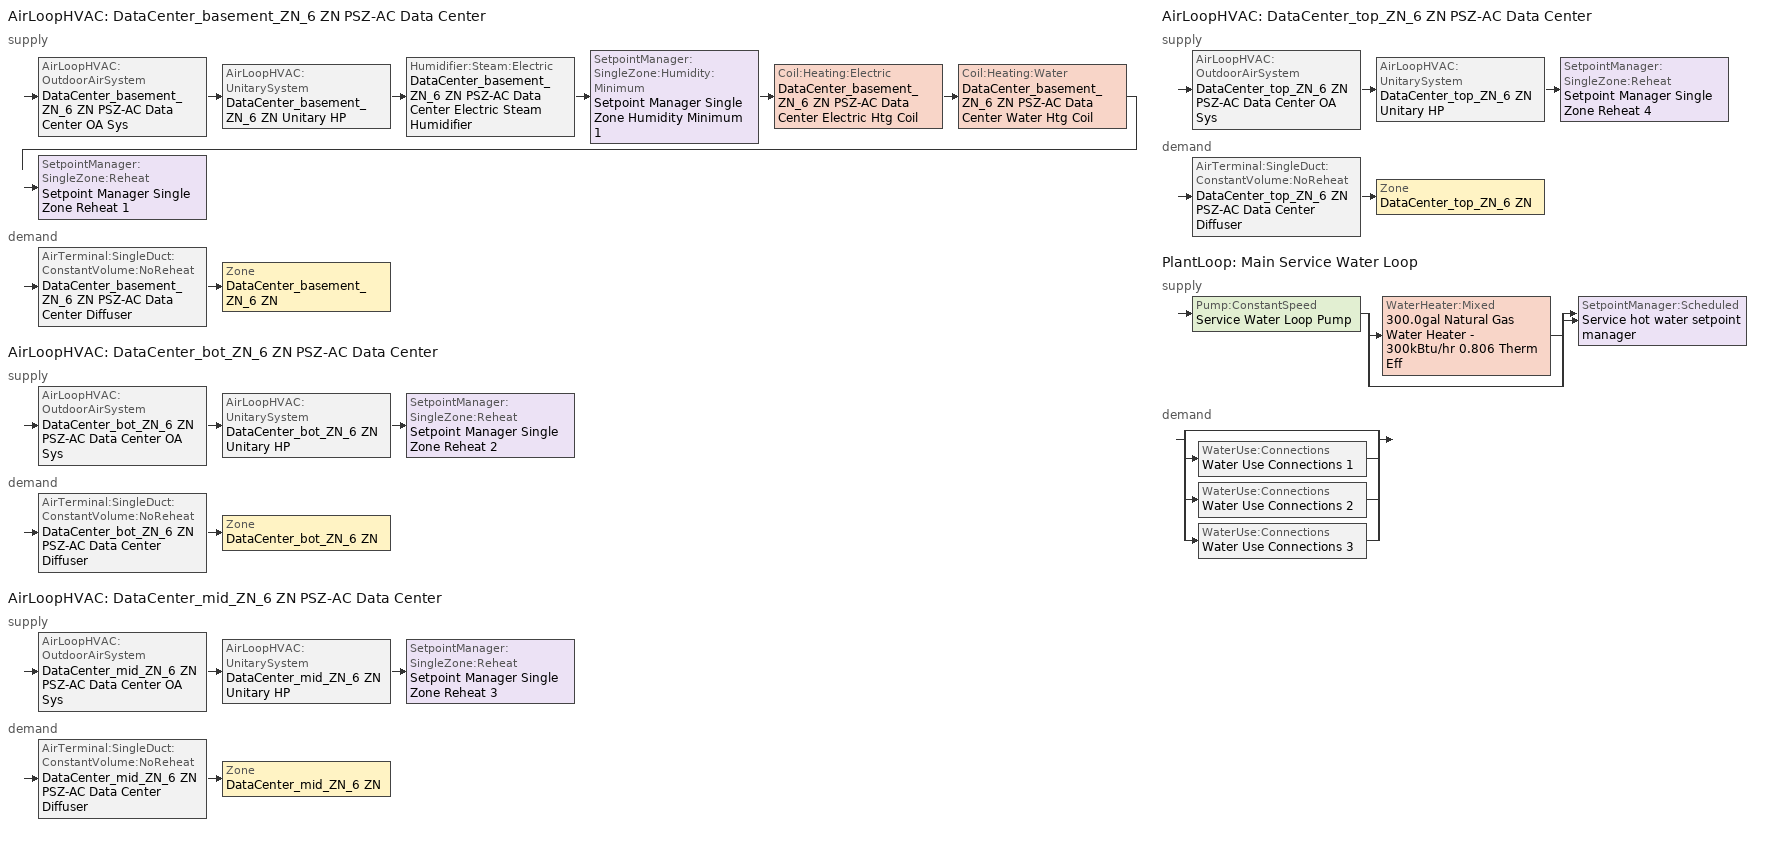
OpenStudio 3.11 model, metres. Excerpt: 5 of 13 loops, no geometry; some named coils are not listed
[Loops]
AirLoopHVAC 'DataCenter_basement_ZN_6 ZN PSZ-AC Data Center'
 supply: AirLoopHVAC:OutdoorAirSystem 'DataCenter_basement_ZN_6 ZN PSZ-AC Data Center OA Sys' > AirLoopHVAC:UnitarySystem 'DataCenter_basement_ZN_6 ZN Unitary HP' > Humidifier:Steam:Electric 'DataCenter_basement_ZN_6 ZN PSZ-AC Data Center Electric Steam Humidifier' > SetpointManager:SingleZone:Humidity:Minimum 'Setpoint Manager Single Zone Humidity Minimum 1' > Coil:Heating:Electric 'DataCenter_basement_ZN_6 ZN PSZ-AC Data Center Electric Htg Coil' > Coil:Heating:Water 'DataCenter_basement_ZN_6 ZN PSZ-AC Data Center Water Htg Coil' > SetpointManager:SingleZone:Reheat 'Setpoint Manager Single Zone Reheat 1'
 demand: AirTerminal:SingleDuct:ConstantVolume:NoReheat 'DataCenter_basement_ZN_6 ZN PSZ-AC Data Center Diffuser' > Zone 'DataCenter_basement_ZN_6 ZN'
AirLoopHVAC 'DataCenter_bot_ZN_6 ZN PSZ-AC Data Center'
 supply: AirLoopHVAC:OutdoorAirSystem 'DataCenter_bot_ZN_6 ZN PSZ-AC Data Center OA Sys' > AirLoopHVAC:UnitarySystem 'DataCenter_bot_ZN_6 ZN Unitary HP' > SetpointManager:SingleZone:Reheat 'Setpoint Manager Single Zone Reheat 2'
 demand: AirTerminal:SingleDuct:ConstantVolume:NoReheat 'DataCenter_bot_ZN_6 ZN PSZ-AC Data Center Diffuser' > Zone 'DataCenter_bot_ZN_6 ZN'
AirLoopHVAC 'DataCenter_mid_ZN_6 ZN PSZ-AC Data Center'
 supply: AirLoopHVAC:OutdoorAirSystem 'DataCenter_mid_ZN_6 ZN PSZ-AC Data Center OA Sys' > AirLoopHVAC:UnitarySystem 'DataCenter_mid_ZN_6 ZN Unitary HP' > SetpointManager:SingleZone:Reheat 'Setpoint Manager Single Zone Reheat 3'
 demand: AirTerminal:SingleDuct:ConstantVolume:NoReheat 'DataCenter_mid_ZN_6 ZN PSZ-AC Data Center Diffuser' > Zone 'DataCenter_mid_ZN_6 ZN'
AirLoopHVAC 'DataCenter_top_ZN_6 ZN PSZ-AC Data Center'
 supply: AirLoopHVAC:OutdoorAirSystem 'DataCenter_top_ZN_6 ZN PSZ-AC Data Center OA Sys' > AirLoopHVAC:UnitarySystem 'DataCenter_top_ZN_6 ZN Unitary HP' > SetpointManager:SingleZone:Reheat 'Setpoint Manager Single Zone Reheat 4'
 demand: AirTerminal:SingleDuct:ConstantVolume:NoReheat 'DataCenter_top_ZN_6 ZN PSZ-AC Data Center Diffuser' > Zone 'DataCenter_top_ZN_6 ZN'
PlantLoop 'Main Service Water Loop'
 supply: Pump:ConstantSpeed 'Service Water Loop Pump' > split
  | WaterHeater:Mixed '300.0gal Natural Gas Water Heater - 300kBtu/hr 0.806 Therm Eff'
  | bypass
  join > SetpointManager:Scheduled 'Service hot water setpoint manager'
 demand: split
  | bypass
  | WaterUse:Connections 'Water Use Connections 1'
  | WaterUse:Connections 'Water Use Connections 2'
  | WaterUse:Connections 'Water Use Connections 3'
[Sizing:Zone] Zone Cooling Design Supply Air Temperature Input Method=SupplyAirTemperature; Zone Cooling Design Supply Air Temperature {C}=12.8; Zone Cooling Design Supply Air Temperature Difference {deltaC}=11.11; Zone Heating Design Supply Air Temperature Input Method=SupplyAirTemperature; Zone Heating Design Supply Air Temperature {C}=40; Zone Heating Design Supply Air Temperature Difference {deltaC}=11.11; Zone Cooling Design Supply Air Humidity Ratio {kg-H2O/kg-air}=0.0085; Zone Heating Design Supply Air Humidity Ratio {kg-H2O/kg-air}=0.008; Cooling Design Air Flow Method=DesignDay; Heating Design Air Flow Method=DesignDay; Account for Dedicated Outdoor Air System=No; Dedicated Outdoor Air System Control Strategy=NeutralSupplyAir; Dedicated Outdoor Air Low Setpoint Temperature for Design {C}=autosize; Dedicated Outdoor Air High Setpoint Temperature for Design {C}=autosize; Zone Load Sizing Method=Sensible Load Only No Latent Load; Zone Latent Cooling Design Supply Air Humidity Ratio Input Method=HumidityRatioDifference; Zone Cooling Design Supply Air Humidity Ratio Difference {kgWater/kgDryAir}=0.005; Zone Latent Heating Design Supply Air Humidity Ratio Input Method=HumidityRatioDifference; Zone Humidification Design Supply Air Humidity Ratio Difference {kgWater/kgDryAir}=0.005; Sizing Option=Coincident; Heating Coil Sizing Method=None; Maximum Heating Capacity To Cooling Load Sizing Ratio {W/W}=1
DataCenter_bot_ZN_6 ZN; DataCenter_mid_ZN_6 ZN; DataCenter_top_ZN_6 ZN; DataCenter_basement_ZN_6 ZN
[Zone equipment]
DataCenter_bot_ZN_6 ZN: DataCenter_bot_ZN_6 ZN PSZ-AC Data Center Diffuser
DataCenter_mid_ZN_6 ZN: DataCenter_mid_ZN_6 ZN PSZ-AC Data Center Diffuser
DataCenter_top_ZN_6 ZN: DataCenter_top_ZN_6 ZN PSZ-AC Data Center Diffuser
DataCenter_basement_ZN_6 ZN: DataCenter_basement_ZN_6 ZN PSZ-AC Data Center Diffuser
[PlantLoop]
Main Service Water Loop: Glycol Concentration=0; Maximum Loop Temperature {C}=60; Minimum Loop Temperature {C}=10; Plant Loop Volume {m3}=Autocalculate; Load Distribution Scheme=Optimal
[Sizing:Plant]
Main Service Water Loop: Loop Type=Heating; Design Loop Exit Temperature {C}=60; Loop Design Temperature Difference {deltaC}=5; Sizing Option=NonCoincident; Zone Timesteps in Averaging Window=1; Coincident Sizing Factor Mode=None
[SetpointManager:Scheduled]
Service hot water setpoint manager: Control Variable=Temperature; Schedule=Service Water Loop Temp - 140F
[Pump:ConstantSpeed]
Service Water Loop Pump: Rated Flow Rate {m3/s}=autosize; Rated Pump Head {Pa}=29891; Rated Power Consumption {W}=autosize; Motor Efficiency=0.825; Fraction of Motor Inefficiencies to Fluid Stream=0; Pump Control Type=Intermittent; Design Power Sizing Method=PowerPerFlowPerPressure; Design Electric Power per Unit Flow Rate {W/(m3/s)}=348701.1; Design Shaft Power per Unit Flow Rate per Unit Head {W-s/m3-Pa}=1.28205
[AirLoopHVAC] Design Supply Air Flow Rate {m3/s}=AutoSize; Design Return Air Flow Fraction of Supply Air Flow=1
Name | Availability Schedule
DataCenter_basement_ZN_6 ZN PSZ-AC Data Center | DataCenter_basement_ZN_6 ZN PSZ-AC Data Center Occ Sch
DataCenter_bot_ZN_6 ZN PSZ-AC Data Center | DataCenter_bot_ZN_6 ZN PSZ-AC Data Center Occ Sch
DataCenter_mid_ZN_6 ZN PSZ-AC Data Center | DataCenter_mid_ZN_6 ZN PSZ-AC Data Center Occ Sch
DataCenter_top_ZN_6 ZN PSZ-AC Data Center | Always On Discrete
[Sizing:System] Type of Load to Size On=Sensible; Design Outdoor Air Flow Rate {m3/s}=Autosize; Central Heating Maximum System Air Flow Ratio=1; Preheat Design Temperature {C}=7; Preheat Design Humidity Ratio {kg-H2O/kg-Air}=0.008; Precool Design Temperature {C}=12.8; Precool Design Humidity Ratio {kg-H2O/kg-Air}=0.008; Central Cooling Design Supply Air Temperature {C}=12.8; Central Heating Design Supply Air Temperature {C}=40; Sizing Option=Coincident; 100% Outdoor Air in Cooling=No; 100% Outdoor Air in Heating=No; Central Cooling Design Supply Air Humidity Ratio {kg-H2O/kg-Air}=0.0085; Central Heating Design Supply Air Humidity Ratio {kg-H2O/kg-Air}=0.008; Cooling Design Air Flow Method=DesignDay; Cooling Design Air Flow Rate {m3/s}=0; Heating Design Air Flow Method=DesignDay; Heating Design Air Flow Rate {m3/s}=0; System Outdoor Air Method=ZoneSum; Zone Maximum Outdoor Air Fraction=1; Cooling Supply Air Flow Rate Per Floor Area {m3/s-m2}=0.00996765; Cooling Fraction of Autosized Cooling Supply Air Flow Rate=1; Cooling Supply Air Flow Rate Per Unit Cooling Capacity {m3/s-W}=3.94755e-05; Heating Supply Air Flow Rate Per Floor Area {m3/s-m2}=0.00996765; Heating Fraction of Autosized Heating Supply Air Flow Rate=1; Heating Fraction of Autosized Cooling Supply Air Flow Rate=1; Heating Supply Air Flow Rate Per Unit Heating Capacity {m3/s-W}=3.15882e-05; Cooling Design Capacity Method=CoolingDesignCapacity; Cooling Design Capacity {W}=autosize; Cooling Design Capacity Per Floor Area {W/m2}=234.7; Fraction of Autosized Cooling Design Capacity=1; Heating Design Capacity Method=HeatingDesignCapacity; Heating Design Capacity {W}=autosize; Heating Design Capacity Per Floor Area {W/m2}=157; Fraction of Autosized Heating Design Capacity=1; Central Cooling Capacity Control Method=OnOff; Heating Coil Sizing Method=None; Maximum Heating Capacity To Cooling Capacity Sizing Ratio {W/W}=1
DataCenter_basement_ZN_6 ZN PSZ-AC Data Center; DataCenter_bot_ZN_6 ZN PSZ-AC Data Center; DataCenter_mid_ZN_6 ZN PSZ-AC Data Center; DataCenter_top_ZN_6 ZN PSZ-AC Data Center
[Controller:OutdoorAir] Minimum Outdoor Air Flow Rate {m3/s}=0; Maximum Outdoor Air Flow Rate {m3/s}=Autosize; Economizer Control Action Type=ModulateFlow; Lockout Type=LockoutWithCompressor; Minimum Limit Type=FixedMinimum; High Humidity Control=No; High Humidity Outdoor Air Flow Ratio=1; Control High Indoor Humidity Based on Outdoor Humidity Ratio=Yes; Heat Recovery Bypass Control Type=BypassWhenWithinEconomizerLimits; Economizer Operation Staging=InterlockedWithMechanicalCooling
Name | Economizer Control Type | Minimum Outdoor Air Schedule | Controller Mechanical Ventilation | Economizer Maximum Limit Dry-Bulb Temperature {C} | Economizer Maximum Limit Enthalpy {J/kg} | Economizer Minimum Limit Dry-Bulb Temperature {C}
DataCenter_basement_ZN_6 ZN PSZ-AC Data Center OA Sys Controller | DifferentialDryBulb | DataCenter_basement_ZN_6 ZN PSZ-AC Data Center Occ Sch | Controller Mechanical Ventilation 1
DataCenter_bot_ZN_6 ZN PSZ-AC Data Center OA Sys Controller | NoEconomizer | Always On Discrete | Controller Mechanical Ventilation 2 | 28 | 64000 | -100
DataCenter_mid_ZN_6 ZN PSZ-AC Data Center OA Sys Controller | DifferentialDryBulb | DataCenter_mid_ZN_6 ZN PSZ-AC Data Center Occ Sch | Controller Mechanical Ventilation 3
DataCenter_top_ZN_6 ZN PSZ-AC Data Center OA Sys Controller | NoEconomizer | Always On Discrete | Controller Mechanical Ventilation 4 | 28 | 64000 | -100
[Controller:MechanicalVentilation] Availability Schedule=Always On Discrete; System Outdoor Air Method=ZoneSum
Controller Mechanical Ventilation 1; Controller Mechanical Ventilation 2; Controller Mechanical Ventilation 3; Controller Mechanical Ventilation 4
[AirLoopHVAC:OutdoorAirSystem]
Name | Controller
DataCenter_basement_ZN_6 ZN PSZ-AC Data Center OA Sys | DataCenter_basement_ZN_6 ZN PSZ-AC Data Center OA Sys Controller
DataCenter_bot_ZN_6 ZN PSZ-AC Data Center OA Sys | DataCenter_bot_ZN_6 ZN PSZ-AC Data Center OA Sys Controller
DataCenter_mid_ZN_6 ZN PSZ-AC Data Center OA Sys | DataCenter_mid_ZN_6 ZN PSZ-AC Data Center OA Sys Controller
DataCenter_top_ZN_6 ZN PSZ-AC Data Center OA Sys | DataCenter_top_ZN_6 ZN PSZ-AC Data Center OA Sys Controller
[SetpointManager:SingleZone:Reheat] Minimum Supply Air Temperature {C}=12.7778; Maximum Supply Air Temperature {C}=40
Name | Control Zone
Setpoint Manager Single Zone Reheat 1 | DataCenter_basement_ZN_6 ZN
Setpoint Manager Single Zone Reheat 2 | DataCenter_bot_ZN_6 ZN
Setpoint Manager Single Zone Reheat 3 | DataCenter_mid_ZN_6 ZN
Setpoint Manager Single Zone Reheat 4 | DataCenter_top_ZN_6 ZN
[Fan:OnOff] Availability Schedule=Always On Discrete; Maximum Flow Rate {m3/s}=autosize; Motor In Airstream Fraction=1
Name | Fan Total Efficiency | Pressure Rise {Pa} | Motor Efficiency | Fan Power Ratio Function of Speed Ratio Curve | Fan Efficiency Ratio Function of Speed Ratio Curve
DataCenter_basement_ZN_6 ZN PSZ-AC Data Center Fan | 0.6045 | 1018.77 | 0.93 | Fan On Off Power Curve | Fan On Off Efficiency Curve
DataCenter_bot_ZN_6 ZN PSZ-AC Data Center Fan | 0.53625 | 622.722 | 0.825 | Fan On Off Power Curve 1 | Fan On Off Efficiency Curve 1
DataCenter_mid_ZN_6 ZN PSZ-AC Data Center Fan | 0.5915 | 1110.94 | 0.91 | Fan On Off Power Curve 2 | Fan On Off Efficiency Curve 2
DataCenter_top_ZN_6 ZN PSZ-AC Data Center Fan | 0.53625 | 622.722 | 0.825 | Fan On Off Power Curve 3 | Fan On Off Efficiency Curve 3
[Coil:Heating:Electric] Availability Schedule=Always On Discrete
DataCenter_basement_ZN_6 ZN PSZ-AC Data Center Electric Backup Htg Coil; DataCenter_basement_ZN_6 ZN PSZ-AC Data Center Electric Htg Coil; DataCenter_bot_ZN_6 ZN PSZ-AC Data Center Electric Backup Htg Coil; DataCenter_mid_ZN_6 ZN PSZ-AC Data Center Electric Backup Htg Coil; DataCenter_top_ZN_6 ZN PSZ-AC Data Center Electric Backup Htg Coil
[Humidifier:Steam:Electric]
DataCenter_basement_ZN_6 ZN PSZ-AC Data Center Electric Steam Humidifier: Rated Capacity {m3/s}=3.72e-05; Rated Power {W}=100000
[SetpointManager:SingleZone:Humidity:Minimum]
Setpoint Manager Single Zone Humidity Minimum 1: Control Variable=MinimumHumidityRatio; Control Zone=DataCenter_basement_ZN_6 ZN
[AirLoopHVAC:UnitarySystem] Control Type=Load; Dehumidification Control Type=None; Fan Placement=BlowThrough; Supply Air Fan Operating Mode Schedule=Always On Discrete; DX Heating Coil Sizing Ratio=1; Use DOAS DX Cooling Coil=No; DOAS DX Cooling Coil Leaving Minimum Air Temperature {C}=2; Latent Load Control=SensibleOnlyLoadControl; Supply Air Flow Rate Method During Cooling Operation=SupplyAirFlowRate; Supply Air Flow Rate During Cooling Operation {m3/s}=autosize; Supply Air Flow Rate Method During Heating Operation=SupplyAirFlowRate; Supply Air Flow Rate During Heating Operation {m3/s}=autosize; Supply Air Flow Rate Method When No Cooling or Heating is Required=None; No Load Supply Air Flow Rate Control Set To Low Speed=Yes; Maximum Supply Air Temperature {C}=80; Maximum Outdoor Dry-Bulb Temperature for Supplemental Heater Operation {C}=4.44444; Ancilliary On-Cycle Electric Power {W}=0; Ancilliary Off-Cycle Electric Power {W}=0
Name | Controlling Zone or Thermostat Location | Supply Fan | Heating Coil | Cooling Coil | Supplemental Heating Coil
DataCenter_basement_ZN_6 ZN Unitary HP | DataCenter_basement_ZN_6 ZN | DataCenter_basement_ZN_6 ZN PSZ-AC Data Center Fan | DataCenter_basement_ZN_6 ZN PSZ-AC Data Center Water-to-Air HP Htg Coil | DataCenter_basement_ZN_6 ZN PSZ-AC Data Center Water-to-Air HP Clg Coil | DataCenter_basement_ZN_6 ZN PSZ-AC Data Center Electric Backup Htg Coil
DataCenter_bot_ZN_6 ZN Unitary HP | DataCenter_bot_ZN_6 ZN | DataCenter_bot_ZN_6 ZN PSZ-AC Data Center Fan | DataCenter_bot_ZN_6 ZN PSZ-AC Data Center Water-to-Air HP Htg Coil | DataCenter_bot_ZN_6 ZN PSZ-AC Data Center Water-to-Air HP Clg Coil | DataCenter_bot_ZN_6 ZN PSZ-AC Data Center Electric Backup Htg Coil
DataCenter_mid_ZN_6 ZN Unitary HP | DataCenter_mid_ZN_6 ZN | DataCenter_mid_ZN_6 ZN PSZ-AC Data Center Fan | DataCenter_mid_ZN_6 ZN PSZ-AC Data Center Water-to-Air HP Htg Coil | DataCenter_mid_ZN_6 ZN PSZ-AC Data Center Water-to-Air HP Clg Coil | DataCenter_mid_ZN_6 ZN PSZ-AC Data Center Electric Backup Htg Coil
DataCenter_top_ZN_6 ZN Unitary HP | DataCenter_top_ZN_6 ZN | DataCenter_top_ZN_6 ZN PSZ-AC Data Center Fan | DataCenter_top_ZN_6 ZN PSZ-AC Data Center Water-to-Air HP Htg Coil | DataCenter_top_ZN_6 ZN PSZ-AC Data Center Water-to-Air HP Clg Coil | DataCenter_top_ZN_6 ZN PSZ-AC Data Center Electric Backup Htg Coil
[AirTerminal:SingleDuct:ConstantVolume:NoReheat] Availability Schedule=Always On Discrete; Maximum Air Flow Rate {m3/s}=AutoSize
DataCenter_basement_ZN_6 ZN PSZ-AC Data Center Diffuser; DataCenter_bot_ZN_6 ZN PSZ-AC Data Center Diffuser; DataCenter_mid_ZN_6 ZN PSZ-AC Data Center Diffuser; DataCenter_top_ZN_6 ZN PSZ-AC Data Center Diffuser
[WaterHeater:Mixed]
300.0gal Natural Gas Water Heater - 300kBtu/hr 0.806 Therm Eff: Tank Volume {m3}=1.13562; Setpoint Temperature Schedule=Service Water Loop Temp - 140F; Deadband Temperature Difference {deltaC}=2; Maximum Temperature Limit {C}=82.2222; Heater Control Type=Cycle; Heater Maximum Capacity {W}=87921.3; Heater Fuel Type=NaturalGas; Heater Thermal Efficiency=0.806081; Off Cycle Parasitic Fuel Consumption Rate {W}=2770.99; Off Cycle Parasitic Fuel Type=NaturalGas; Off Cycle Parasitic Heat Fraction to Tank=0.8; On Cycle Parasitic Fuel Consumption Rate {W}=2770.99; On Cycle Parasitic Fuel Type=NaturalGas; On Cycle Parasitic Heat Fraction to Tank=0; Ambient Temperature Indicator=Schedule; Ambient Temperature Schedule=Water Heater Ambient Temp Schedule - 70F; Off Cycle Loss Coefficient to Ambient Temperature {W/K}=13.7474; On Cycle Loss Coefficient to Ambient Temperature {W/K}=13.7474; Use Side Effectiveness=1; Source Side Effectiveness=1; Use Side Design Flow Rate {m3/s}=autosize; Source Side Design Flow Rate {m3/s}=autosize; Indirect Water Heating Recovery Time {hr}=1.5; Source Side Flow Control Mode=IndirectHeatPrimarySetpoint
[WaterHeater:Sizing]
300.0gal Natural Gas Water Heater - 300kBtu/hr 0.806 Therm Eff: Design Mode=PeakDraw; Time Storage Can Meet Peak Draw {hr}=0.538503; Time for Tank Recovery {hr}=0; Nominal Tank Volume for Autosizing Plant Connections {m3}=1
[WaterUse:Connections]
Name | Water Use Equipment Name 1
Water Use Connections 1 | Core_bottom Service Water Use 0.58gal/min
Water Use Connections 2 | Core_mid Service Water Use 0.58gal/min
Water Use Connections 3 | Core_top Service Water Use 0.58gal/min
[WaterUse:Equipment:Definition] Peak Flow Rate {m3/s}=3.65923e-05
Name | Target Temperature Schedule | Sensible Fraction Schedule | Latent Fraction Schedule
Main Service Water Use Def 0.58gal/min | Mixed Water At Faucet Temp - 140F | Fraction Sensible - 0.2 | Fraction Latent - 0.05
Main Service Water Use Def 0.58gal/min 1 | Mixed Water At Faucet Temp - 140F 1 | Fraction Sensible - 0.2 1 | Fraction Latent - 0.05 1
Main Service Water Use Def 0.58gal/min 2 | Mixed Water At Faucet Temp - 140F 2 | Fraction Sensible - 0.2 2 | Fraction Latent - 0.05 2
[WaterUse:Equipment] Flow Rate Fraction Schedule=OfficeLarge BLDG_SWH_SCH
Name | Water Use Equipment Definition | Space
Core_bottom Service Water Use 0.58gal/min | Main Service Water Use Def 0.58gal/min | Core_bottom
Core_mid Service Water Use 0.58gal/min | Main Service Water Use Def 0.58gal/min 1 | Core_mid
Core_top Service Water Use 0.58gal/min | Main Service Water Use Def 0.58gal/min 2 | Core_top
[Schedule:Ruleset]
Name | Default Day Schedule | Summer Design Day Schedule | Winter Design Day Schedule
Service Water Loop Temp - 140F | Service Water Loop Temp - 140F Default
Water Heater Ambient Temp Schedule - 70F | Water Heater Ambient Temp Schedule - 70F Default
Fraction Sensible - 0.2 | Schedule Day 29
Fraction Latent - 0.05 | Schedule Day 30
Mixed Water At Faucet Temp - 140F | Schedule Day 31
OfficeLarge BLDG_SWH_SCH | OfficeLarge BLDG_SWH_SCH Default | OfficeLarge BLDG_SWH_SCH Summer Design Day | OfficeLarge BLDG_SWH_SCH Winter Design Day
Fraction Sensible - 0.2 1 | Schedule Day 34
Fraction Latent - 0.05 1 | Schedule Day 35
Mixed Water At Faucet Temp - 140F 1 | Schedule Day 36
Fraction Sensible - 0.2 2 | Schedule Day 37
Fraction Latent - 0.05 2 | Schedule Day 38
Mixed Water At Faucet Temp - 140F 2 | Schedule Day 39
DataCenter_basement_ZN_6 ZN PSZ-AC Data Center Occ Sch | DataCenter_basement_ZN_6 ZN PSZ-AC Data Center Occ Sch Default | DataCenter_basement_ZN_6 ZN PSZ-AC Data Center Occ Sch Summer Design Day | DataCenter_basement_ZN_6 ZN PSZ-AC Data Center Occ Sch Winter Design Day
DataCenter_bot_ZN_6 ZN PSZ-AC Data Center Occ Sch | DataCenter_bot_ZN_6 ZN PSZ-AC Data Center Occ Sch Default | DataCenter_bot_ZN_6 ZN PSZ-AC Data Center Occ Sch Summer Design Day | DataCenter_bot_ZN_6 ZN PSZ-AC Data Center Occ Sch Winter Design Day
DataCenter_mid_ZN_6 ZN PSZ-AC Data Center Occ Sch | DataCenter_mid_ZN_6 ZN PSZ-AC Data Center Occ Sch Default | DataCenter_mid_ZN_6 ZN PSZ-AC Data Center Occ Sch Summer Design Day | DataCenter_mid_ZN_6 ZN PSZ-AC Data Center Occ Sch Winter Design Day
[Schedule:Day]
Service Water Loop Temp - 140F Default; Schedule Day 31; Schedule Day 36; Schedule Day 39: No, 24, 0, 60
Water Heater Ambient Temp Schedule - 70F Default: No, 24, 0, 21.1111
Schedule Day 29; Schedule Day 34; Schedule Day 37: No, 24, 0, 0.2
Schedule Day 30; Schedule Day 35; Schedule Day 38: No, 24, 0, 0.05
OfficeLarge BLDG_SWH_SCH Default: No, 6, 0, 0, 7, 0, 0.07, 11, 0, 0.04, 13, 0, 0.06, 14, 0, 0.09, 15, 0, 0.06, 21, 0, 0.04, 22, 0, 0.07, 24, 0, 0.04
OfficeLarge BLDG_SWH_SCH Summer Design Day; OfficeLarge BLDG_SWH_SCH SmrDsn|Wkdy Day: No, 6, 0, 0, 7, 0, 0.07, 8, 0, 0.19, 9, 0, 0.35, 10, 0, 0.38, 11, 0, 0.39, 12, 0, 0.47, 13, 0, 0.57, 14, 0, 0.54, 15, 0, 0.34, 16, 0, 0.33, 17, 0, 0.44, 18, 0, 0.26, 19, 0, 0.21, 20, 0, 0.15, 21, 0, 0.17, 22, 0, 0.08, 24, 0, 0.05
OfficeLarge BLDG_SWH_SCH Winter Design Day; OfficeLarge BLDG_SWH_SCH WntrDsn|Sat Day: No, 6, 0, 0, 7, 0, 0.07, 8, 0, 0.11, 9, 0, 0.15, 10, 0, 0.21, 11, 0, 0.19, 12, 0, 0.23, 13, 0, 0.2, 14, 0, 0.19, 15, 0, 0.15, 16, 0, 0.13, 17, 0, 0.14, 21, 0, 0.07, 22, 0, 0.09, 24, 0, 0.05
DataCenter_basement_ZN_6 ZN PSZ-AC Data Center Occ Sch Default; DataCenter_basement_ZN_6 ZN PSZ-AC Data Center Occ Sch Winter Design Day; DataCenter_basement_ZN_6 ZN PSZ-AC Data Center Occ Sch Summer Design Day; DataCenter_bot_ZN_6 ZN PSZ-AC Data Center Occ Sch Default; DataCenter_bot_ZN_6 ZN PSZ-AC Data Center Occ Sch Winter Design Day; DataCenter_bot_ZN_6 ZN PSZ-AC Data Center Occ Sch Summer Design Day; DataCenter_mid_ZN_6 ZN PSZ-AC Data Center Occ Sch Default; DataCenter_mid_ZN_6 ZN PSZ-AC Data Center Occ Sch Winter Design Day; DataCenter_mid_ZN_6 ZN PSZ-AC Data Center Occ Sch Summer Design Day: No, 24, 0, 1
DataCenter_basement_ZN_6 ZN PSZ-AC Data Center Occ Sch Monday; DataCenter_basement_ZN_6 ZN PSZ-AC Data Center Occ Sch Tuesday; DataCenter_basement_ZN_6 ZN PSZ-AC Data Center Occ Sch Wednesday; DataCenter_basement_ZN_6 ZN PSZ-AC Data Center Occ Sch Thursday; DataCenter_basement_ZN_6 ZN PSZ-AC Data Center Occ Sch Friday; DataCenter_basement_ZN_6 ZN PSZ-AC Data Center Occ Sch Saturday; DataCenter_basement_ZN_6 ZN PSZ-AC Data Center Occ Sch Sunday; DataCenter_bot_ZN_6 ZN PSZ-AC Data Center Occ Sch Monday; DataCenter_bot_ZN_6 ZN PSZ-AC Data Center Occ Sch Tuesday; DataCenter_bot_ZN_6 ZN PSZ-AC Data Center Occ Sch Wednesday; DataCenter_bot_ZN_6 ZN PSZ-AC Data Center Occ Sch Thursday; DataCenter_bot_ZN_6 ZN PSZ-AC Data Center Occ Sch Friday; DataCenter_bot_ZN_6 ZN PSZ-AC Data Center Occ Sch Saturday; DataCenter_bot_ZN_6 ZN PSZ-AC Data Center Occ Sch Sunday; DataCenter_mid_ZN_6 ZN PSZ-AC Data Center Occ Sch Monday; DataCenter_mid_ZN_6 ZN PSZ-AC Data Center Occ Sch Tuesday; DataCenter_mid_ZN_6 ZN PSZ-AC Data Center Occ Sch Wednesday; DataCenter_mid_ZN_6 ZN PSZ-AC Data Center Occ Sch Thursday; DataCenter_mid_ZN_6 ZN PSZ-AC Data Center Occ Sch Friday; DataCenter_mid_ZN_6 ZN PSZ-AC Data Center Occ Sch Saturday; DataCenter_mid_ZN_6 ZN PSZ-AC Data Center Occ Sch Sunday: No, 24, 0, 0
[Schedule:Rule] Date Specification Type=DateRange; Start Month=1; Start Day=1; End Month=12
Name | Schedule Ruleset | Rule Order | Day Schedule | Apply Monday | Apply Tuesday | Apply Wednesday | Apply Thursday | Apply Friday | End Day | Apply Saturday | Apply Sunday
Schedule Rule 17 | OfficeLarge BLDG_SWH_SCH | 1 | OfficeLarge BLDG_SWH_SCH SmrDsn|Wkdy Day | Yes | Yes | Yes | Yes | Yes | 31
Schedule Rule 18 | OfficeLarge BLDG_SWH_SCH | 0 | OfficeLarge BLDG_SWH_SCH WntrDsn|Sat Day |  |  |  |  |  | 31 | Yes
DataCenter_basement_ZN_6 ZN PSZ-AC Data Center Occ Sch Monday Rule | DataCenter_basement_ZN_6 ZN PSZ-AC Data Center Occ Sch | 6 | DataCenter_basement_ZN_6 ZN PSZ-AC Data Center Occ Sch Monday | Yes |  |  |  |  | 25
DataCenter_basement_ZN_6 ZN PSZ-AC Data Center Occ Sch Tuesday Rule | DataCenter_basement_ZN_6 ZN PSZ-AC Data Center Occ Sch | 5 | DataCenter_basement_ZN_6 ZN PSZ-AC Data Center Occ Sch Tuesday |  | Yes |  |  |  | 26
DataCenter_basement_ZN_6 ZN PSZ-AC Data Center Occ Sch Wednesday Rule | DataCenter_basement_ZN_6 ZN PSZ-AC Data Center Occ Sch | 4 | DataCenter_basement_ZN_6 ZN PSZ-AC Data Center Occ Sch Wednesday |  |  | Yes |  |  | 27
DataCenter_basement_ZN_6 ZN PSZ-AC Data Center Occ Sch Thursday Rule | DataCenter_basement_ZN_6 ZN PSZ-AC Data Center Occ Sch | 3 | DataCenter_basement_ZN_6 ZN PSZ-AC Data Center Occ Sch Thursday |  |  |  | Yes |  | 28
DataCenter_basement_ZN_6 ZN PSZ-AC Data Center Occ Sch Friday Rule | DataCenter_basement_ZN_6 ZN PSZ-AC Data Center Occ Sch | 2 | DataCenter_basement_ZN_6 ZN PSZ-AC Data Center Occ Sch Friday |  |  |  |  | Yes | 29
DataCenter_basement_ZN_6 ZN PSZ-AC Data Center Occ Sch Saturday Rule | DataCenter_basement_ZN_6 ZN PSZ-AC Data Center Occ Sch | 1 | DataCenter_basement_ZN_6 ZN PSZ-AC Data Center Occ Sch Saturday |  |  |  |  |  | 30 | Yes
DataCenter_basement_ZN_6 ZN PSZ-AC Data Center Occ Sch Sunday Rule | DataCenter_basement_ZN_6 ZN PSZ-AC Data Center Occ Sch | 0 | DataCenter_basement_ZN_6 ZN PSZ-AC Data Center Occ Sch Sunday |  |  |  |  |  | 31 |  | Yes
DataCenter_bot_ZN_6 ZN PSZ-AC Data Center Occ Sch Monday Rule | DataCenter_bot_ZN_6 ZN PSZ-AC Data Center Occ Sch | 6 | DataCenter_bot_ZN_6 ZN PSZ-AC Data Center Occ Sch Monday | Yes |  |  |  |  | 25
DataCenter_bot_ZN_6 ZN PSZ-AC Data Center Occ Sch Tuesday Rule | DataCenter_bot_ZN_6 ZN PSZ-AC Data Center Occ Sch | 5 | DataCenter_bot_ZN_6 ZN PSZ-AC Data Center Occ Sch Tuesday |  | Yes |  |  |  | 26
DataCenter_bot_ZN_6 ZN PSZ-AC Data Center Occ Sch Wednesday Rule | DataCenter_bot_ZN_6 ZN PSZ-AC Data Center Occ Sch | 4 | DataCenter_bot_ZN_6 ZN PSZ-AC Data Center Occ Sch Wednesday |  |  | Yes |  |  | 27
DataCenter_bot_ZN_6 ZN PSZ-AC Data Center Occ Sch Thursday Rule | DataCenter_bot_ZN_6 ZN PSZ-AC Data Center Occ Sch | 3 | DataCenter_bot_ZN_6 ZN PSZ-AC Data Center Occ Sch Thursday |  |  |  | Yes |  | 28
DataCenter_bot_ZN_6 ZN PSZ-AC Data Center Occ Sch Friday Rule | DataCenter_bot_ZN_6 ZN PSZ-AC Data Center Occ Sch | 2 | DataCenter_bot_ZN_6 ZN PSZ-AC Data Center Occ Sch Friday |  |  |  |  | Yes | 29
DataCenter_bot_ZN_6 ZN PSZ-AC Data Center Occ Sch Saturday Rule | DataCenter_bot_ZN_6 ZN PSZ-AC Data Center Occ Sch | 1 | DataCenter_bot_ZN_6 ZN PSZ-AC Data Center Occ Sch Saturday |  |  |  |  |  | 30 | Yes
DataCenter_bot_ZN_6 ZN PSZ-AC Data Center Occ Sch Sunday Rule | DataCenter_bot_ZN_6 ZN PSZ-AC Data Center Occ Sch | 0 | DataCenter_bot_ZN_6 ZN PSZ-AC Data Center Occ Sch Sunday |  |  |  |  |  | 31 |  | Yes
DataCenter_mid_ZN_6 ZN PSZ-AC Data Center Occ Sch Monday Rule | DataCenter_mid_ZN_6 ZN PSZ-AC Data Center Occ Sch | 6 | DataCenter_mid_ZN_6 ZN PSZ-AC Data Center Occ Sch Monday | Yes |  |  |  |  | 25
DataCenter_mid_ZN_6 ZN PSZ-AC Data Center Occ Sch Tuesday Rule | DataCenter_mid_ZN_6 ZN PSZ-AC Data Center Occ Sch | 5 | DataCenter_mid_ZN_6 ZN PSZ-AC Data Center Occ Sch Tuesday |  | Yes |  |  |  | 26
DataCenter_mid_ZN_6 ZN PSZ-AC Data Center Occ Sch Wednesday Rule | DataCenter_mid_ZN_6 ZN PSZ-AC Data Center Occ Sch | 4 | DataCenter_mid_ZN_6 ZN PSZ-AC Data Center Occ Sch Wednesday |  |  | Yes |  |  | 27
DataCenter_mid_ZN_6 ZN PSZ-AC Data Center Occ Sch Thursday Rule | DataCenter_mid_ZN_6 ZN PSZ-AC Data Center Occ Sch | 3 | DataCenter_mid_ZN_6 ZN PSZ-AC Data Center Occ Sch Thursday |  |  |  | Yes |  | 28
DataCenter_mid_ZN_6 ZN PSZ-AC Data Center Occ Sch Friday Rule | DataCenter_mid_ZN_6 ZN PSZ-AC Data Center Occ Sch | 2 | DataCenter_mid_ZN_6 ZN PSZ-AC Data Center Occ Sch Friday |  |  |  |  | Yes | 29
DataCenter_mid_ZN_6 ZN PSZ-AC Data Center Occ Sch Saturday Rule | DataCenter_mid_ZN_6 ZN PSZ-AC Data Center Occ Sch | 1 | DataCenter_mid_ZN_6 ZN PSZ-AC Data Center Occ Sch Saturday |  |  |  |  |  | 30 | Yes
DataCenter_mid_ZN_6 ZN PSZ-AC Data Center Occ Sch Sunday Rule | DataCenter_mid_ZN_6 ZN PSZ-AC Data Center Occ Sch | 0 | DataCenter_mid_ZN_6 ZN PSZ-AC Data Center Occ Sch Sunday |  |  |  |  |  | 31 |  | Yes
[Schedule:Constant]
Always On Discrete: Value=1
[Curve:Exponent] Coefficient1 Constant=1; Coefficient2 Constant=0; Coefficient3 Constant=0; Minimum Value of x=0; Maximum Value of x=1
Fan On Off Power Curve; Fan On Off Power Curve 1; Fan On Off Power Curve 2; Fan On Off Power Curve 3
[Curve:Cubic] Coefficient1 Constant=1; Coefficient2 x=0; Coefficient3 x**2=0; Coefficient4 x**3=0; Minimum Value of x=0; Maximum Value of x=1
Fan On Off Efficiency Curve; Fan On Off Efficiency Curve 1; Fan On Off Efficiency Curve 2; Fan On Off Efficiency Curve 3
